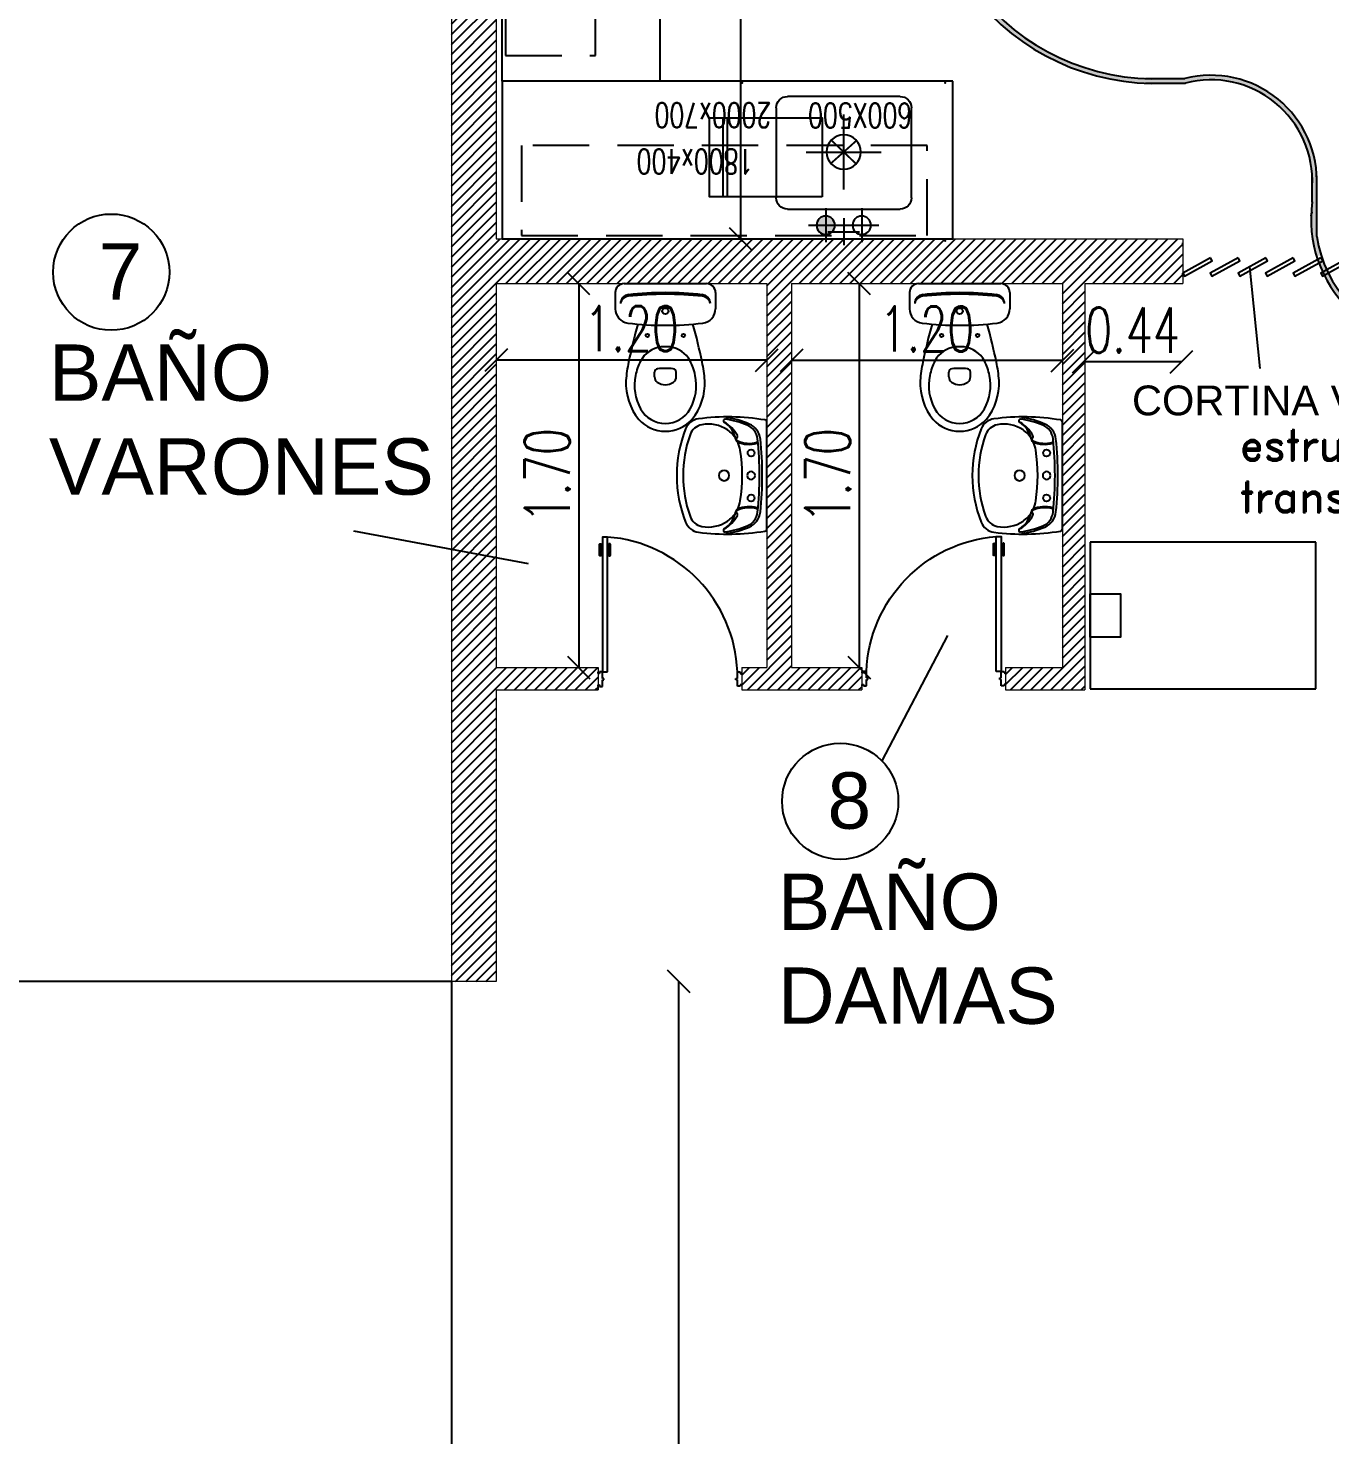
# Model space of a CAD drawing. Header units: millimetres. Extents: x 2448 to 2576, y 1154 to 1321.
# Drawn here: x 2497.49 to 2503.26, y 1214.21 to 1220.45 of the extents above; entities that cross this region are included whole.
import ezdxf

# ---------------------------------------------------------------- set-up
doc = ezdxf.new("R2010")
doc.units = ezdxf.units.MM
for name, pattern in [('ACAD_ISO02W100', [15, 12, -3]), ('HIDDEN', [0.375, 0.25, -0.125]), ('X-REF T19$0$ACAD_ISO02W100', [15, 12, -3])]:
    doc.linetypes.add(name, pattern=pattern)
for name, color, linetype in [('0-ACERO EQUIPOS GASTRONOMIA', 1, 'Continuous'), ('A-CARPINTERIA METALICA', 20, 'Continuous'), ('COTAS', 7, 'Continuous'), ('E-GENERAL', 8, 'Continuous'), ('E-MOBILIARIO', 1, 'Continuous'), ('E_EQUIPAMIENTO', 1, 'Continuous'), ('E_INOXIDABLE', 81, 'Continuous'), ('INO-AGUA', 151, 'Continuous'), ('INO-DESAGUES', 161, 'Continuous'), ('INOXI', 1, 'Continuous'), ('X-REF T19$0$A-CARPINTERIA METALICA', 1, 'Continuous'), ('X-REF T19$0$A-CORDONES', 1, 'Continuous'), ('X-REF T19$0$A-HATCH', 8, 'Continuous'), ('X-REF T19$0$A-MAMPOSTERIA', 5, 'Continuous'), ('X-REF T19$0$E-GENERAL', 8, 'Continuous')]:
    doc.layers.add(name, color=color, linetype=linetype)
doc.styles.add('Arial', font='arial.ttf', dxfattribs={"height": 0.25})
doc.styles.add('COTAS', font='ROMANS.shx', dxfattribs={"width": 0.7})
doc.styles.add('ROMAND', font='romand', dxfattribs={"height": 0.15})
doc.styles.add('ROMANS', font='ROMANS')
doc.dimstyles.new('COTA-I-N-2-85', dxfattribs={"dimscale": 0, "dimtxt": 0.2, "dimasz": 0.1, "dimexe": 0, "dimexo": 0, "dimgap": 0.04, "dimtad": 1, "dimzin": 1, "dimdsep": 46, "dimtxsty": 'COTAS', "dimblk": 'OBLIQUE', "dimcen": 0.1, "dimse1": 1, "dimse2": 1, "dimclrd": 256, "dimclre": 256, "dimclrt": 256, "dimadec": 0, "dimazin": 0, "dimtfac": 1, "dimtmove": 1, "dimatfit": 3, "dimldrblk": 'OBLIQUE', "dimfxl": 1, "dimtvp": -0.8, "dimtolj": 1, "dimtzin": 0, "dimarcsym": 0})

# ---------------------------------------------------------------- blocks, each defined once
blk = doc.blocks.new('2SAINVI1')
at = {"color": 0, "linetype": 'ByBlock'}
for p, q in [((0.04, 0.2225), (0.1116, 0.2225)), ((0, -0.1825), (0, 0.1825)), ((0.413, 0.048), (0.3929, 0.048)), ((0.413, -0.048), (0.3929, -0.048)), ((0.04, -0.2225), (0.1116, -0.2225))]:
    blk.add_line(p, q, dxfattribs=at)
for centre, radius in [((0.23, 0.08), 0.0075), ((0.122, 0), 0.0135), ((0.122, 0), 0.0135), ((0.23, -0.08), 0.0075)]:
    blk.add_circle(centre, radius, dxfattribs=at)
for centre, radius, start, end in [((0.04, 0.1825), 0.04, 90, 180), ((0.0887, 0.1595), 0.04, 90, 173.72811), ((0.0959, 0.1601), 0.04, 100.24284, 173.78586), ((0.1116, 0.1585), 0.064, 6.79305, 90), ((1.54, 0), 1.5, 173.72811, 186.27189), ((1.54, 0), 1.493, 173.67552, 186.33055), ((-1.219, 0), 1.404, 353.20695, 6.79305), ((0.8496, -2.2862), 2.5, 101.57439, 105.54399), ((0.4578, -0.1123), 0.25, 101.61952, 117.40268), ((0.4757, -0.4232), 0.6, 94.3794, 102.29067), ((0.451, -0.079), 0.216, 60.88385, 101.61952), ((0.4404, -0.0848), 0.26, 51.28687, 92.30283), ((0.396, 0.007), 0.1156, 117.40268, 173.75809), ((0.495, 0), 0.1256, 299.11615, 60.88385), ((0.495, 0), 0.16, 312.43623, 47.56377), ((0.46, 0), 0.18, 173.75809, 186.24191), ((0.676, 0), 0.3, 173.35084, 186.64916), ((0.3929, 0.033), 0.015, 90, 173.35084), ((0.413, 0.018), 0.03, 36.8699, 90), ((0.389, 0), 0.06, 323.1301, 36.8699), ((0.396, -0.007), 0.1156, 186.24191, 242.59732), ((0.3929, -0.033), 0.015, 186.64916, 270), ((0.413, -0.018), 0.03, 270, 323.1301), ((0.8496, 2.2862), 2.5, 254.45601, 258.42561), ((0.4578, 0.1123), 0.25, 242.59732, 258.38048), ((0.451, 0.079), 0.216, 258.38048, 299.11615), ((0.4404, 0.0848), 0.26, 267.69717, 308.71313), ((0.04, -0.1825), 0.04, 180, 270), ((0.0887, -0.1595), 0.04, 186.27189, 270), ((0.0959, -0.1601), 0.04, 186.21414, 259.75716), ((0.1116, -0.1585), 0.064, 270, 353.20695), ((0.4757, 0.4232), 0.6, 257.70933, 265.6206)]:
    blk.add_arc(centre, radius, start, end, dxfattribs=at)
blk = doc.blocks.new('2SALAVI2')
at = {"color": 0}
blk.add_line((0.2366, 0), (-0.2366, 0), dxfattribs=at)
for centre in [(-0.1, -0.07), (0.1, -0.07)]:
    blk.add_circle(centre, 0.0152, dxfattribs=at)
for centre, radius, start, end in [((-0.2366, -0.01), 0.01, 90, 170.54261), ((0.2366, -0.01), 0.01, 9.45739, 90), ((0.7385, -0.1724), 0.9985, 170.54261, 187.56718), ((-0.1532, -0.1102), 0.0819, 95.92004, 156.92771), ((-0.1549, -0.1153), 0.0743, 96.00451, 157.83109), ((0, -1.5876), 1.5548, 83.99549, 96.00451), ((0, -1.5876), 1.5672, 84.07995, 95.92005), ((-0.2649, -0.0792), 0.1222, 335.78345, 16.75277), ((-0.1527, -0.0454), 0.005, 16.75278, 95.65272), ((-0.2649, -0.0792), 0.1267, 335.80136, 16.33757), ((-0.1481, -0.0449), 0.005, 16.33758, 95.48461), ((0, -0.07), 0.0175, 90, 270), ((0, -0.07), 0.0175, 270, 90), ((0.2649, -0.0792), 0.1267, 163.66243, 204.19864), ((0.2649, -0.0792), 0.1222, 163.24723, 204.21655), ((0.1481, -0.0449), 0.005, 84.51539, 163.66242), ((0.1527, -0.0454), 0.005, 84.34728, 163.24722), ((0.1532, -0.1102), 0.0819, 23.07229, 84.07996), ((0.1549, -0.1153), 0.0743, 22.16891, 83.99549), ((-0.7385, -0.1724), 0.9985, 352.43282, 9.45739), ((0.1574, -0.2425), 0.4195, 156.92771, 171.62691), ((0.1573, -0.2425), 0.4114, 157.83109, 172.01686), ((-0.0922, -0.2499), 0.1333, 98.67979, 115.0039), ((0, -0.8536), 0.7439, 81.32021, 98.67979), ((0.0922, -0.2499), 0.1333, 64.9961, 81.32021), ((-0.1573, -0.2425), 0.4114, 7.98314, 22.16891), ((-0.1574, -0.2425), 0.4195, 8.37309, 23.07229), ((-0.2432, -0.1863), 0.007, 172.01685, 330.70146), ((-0.105, -0.2639), 0.1515, 118.58524, 150.70145), ((-0.1329, -0.2594), 0.1254, 102.80554, 145.90055), ((-0.0783, -0.2594), 0.1501, 145.68177, 191.32915), ((-0.0922, -0.2499), 0.1333, 121.78798, 145.68177), ((-0.1736, -0.1379), 0.00802, 36.8339, 118.58524), ((-0.1589, -0.1268), 0.0104, 216.8339, 335.80136), ((-0.1523, -0.1298), 0.00124, 155.78344, 0), ((0, -0.19), 0.023, 90, 270), ((0, -0.19), 0.023, 270, 90), ((0.1589, -0.1268), 0.0104, 204.19864, 323.1661), ((0.1523, -0.1298), 0.00124, 180, 24.21656), ((0.1329, -0.2594), 0.1254, 34.09945, 77.19446), ((0.0922, -0.2499), 0.1333, 34.31823, 58.21202), ((0.1736, -0.1379), 0.00802, 61.41476, 143.1661), ((0.105, -0.2639), 0.1515, 29.29855, 61.41476), ((0.0783, -0.2594), 0.1501, 348.67085, 34.31823), ((0.2432, -0.1863), 0.007, 209.29854, 7.98315), ((-0.1807, -0.2945), 0.0712, 187.56718, 248.52918), ((-0.1571, -0.2752), 0.0697, 191.32915, 250.36219), ((0.1571, -0.2752), 0.0697, 289.63781, 348.67085), ((0.1807, -0.2945), 0.0712, 291.47082, 352.43282), ((0, 0.1649), 0.5649, 248.52918, 291.47082), ((0, 0.1649), 0.537, 250.36219, 289.63781)]:
    blk.add_arc(centre, radius, start, end, dxfattribs=at)
blk = doc.blocks.new('A$C4B861E8C')
at = {"rotation": 180}
blk.add_blockref('2SALAVI2', (0.2599, 0), dxfattribs=at)
blk = doc.blocks.new('_Oblique')
at = {"color": 0, "linetype": 'ByBlock', "lineweight": -2}
blk.add_line((-0.5, -0.5), (0.5, 0.5), dxfattribs=at)
blk = doc.blocks.new('*D68')
at = {"layer": 'COTAS', "linetype": 'ACAD_ISO02W100', "lineweight": -2, "transparency": 16777216}
blk.add_line((2500.6477, 1223.3673), (2500.6477, 1219.5195), dxfattribs=at)
at = {"layer": 'DEFPOINTS', "color": 0, "linetype": 'ACAD_ISO02W100', "transparency": 16777216}
for p in [(2500.5194, 1223.3673), (2500.4337, 1219.5195), (2500.6477, 1219.5195)]:
    blk.add_point(p, dxfattribs=at)
at = {"layer": 'COTAS', "linetype": 'ACAD_ISO02W100', "lineweight": -2, "transparency": 16777216, "xscale": 0.1, "yscale": 0.1, "zscale": 0.1}
for p, rotation in [((2500.6477, 1223.3673), 90), ((2500.6477, 1219.5195), 270)]:
    blk.add_blockref('_Oblique', p, dxfattribs=dict(at, rotation=rotation))
at = {"layer": 'COTAS', "linetype": 'ACAD_ISO02W100', "transparency": 16777216, "insert": (2500.5077, 1221.4434), "char_height": 0.2, "attachment_point": 5, "rotation": 90, "style": 'COTAS'}
blk.add_mtext('\\A1;3.85', dxfattribs=at)
blk = doc.blocks.new('*D70')
at = {"layer": 'COTAS', "linetype": 'ACAD_ISO02W100', "lineweight": -2, "transparency": 16777216}
blk.add_line((2502.0762, 1218.9795), (2500.8742, 1218.9795), dxfattribs=at)
at = {"layer": 'DEFPOINTS', "color": 0, "linetype": 'ACAD_ISO02W100', "transparency": 16777216}
for p in [(2500.8742, 1219.3209), (2502.0762, 1219.3209), (2500.8742, 1218.9795)]:
    blk.add_point(p, dxfattribs=at)
at = {"layer": 'COTAS', "linetype": 'ACAD_ISO02W100', "lineweight": -2, "transparency": 16777216, "xscale": 0.1, "yscale": 0.1, "zscale": 0.1, "rotation": 180}
blk.add_blockref('_Oblique', (2500.8742, 1218.9795), dxfattribs=at)
at = {"layer": 'COTAS', "linetype": 'ACAD_ISO02W100', "lineweight": -2, "transparency": 16777216, "xscale": 0.1, "yscale": 0.1, "zscale": 0.1}
blk.add_blockref('_Oblique', (2502.0762, 1218.9795), dxfattribs=at)
at = {"layer": 'COTAS', "linetype": 'ACAD_ISO02W100', "transparency": 16777216, "insert": (2501.4752, 1219.1195), "char_height": 0.2, "attachment_point": 5, "style": 'COTAS'}
blk.add_mtext('\\A1;1.20', dxfattribs=at)
blk = doc.blocks.new('*D71')
at = {"layer": 'COTAS', "linetype": 'ACAD_ISO02W100', "lineweight": -2, "transparency": 16777216}
blk.add_line((2500.7649, 1218.9812), (2499.5641, 1218.9812), dxfattribs=at)
at = {"layer": 'DEFPOINTS', "color": 0, "linetype": 'ACAD_ISO02W100', "transparency": 16777216}
for p in [(2499.5641, 1219.3209), (2500.7649, 1219.3209), (2499.5641, 1218.9812)]:
    blk.add_point(p, dxfattribs=at)
at = {"layer": 'COTAS', "linetype": 'ACAD_ISO02W100', "lineweight": -2, "transparency": 16777216, "xscale": 0.1, "yscale": 0.1, "zscale": 0.1, "rotation": 180}
blk.add_blockref('_Oblique', (2499.5641, 1218.9812), dxfattribs=at)
at = {"layer": 'COTAS', "linetype": 'ACAD_ISO02W100', "lineweight": -2, "transparency": 16777216, "xscale": 0.1, "yscale": 0.1, "zscale": 0.1}
blk.add_blockref('_Oblique', (2500.7649, 1218.9812), dxfattribs=at)
at = {"layer": 'COTAS', "linetype": 'ACAD_ISO02W100', "transparency": 16777216, "insert": (2500.1645, 1219.1212), "char_height": 0.2, "attachment_point": 5, "style": 'COTAS'}
blk.add_mtext('\\A1;1.20', dxfattribs=at)
blk = doc.blocks.new('*D77')
at = {"linetype": 'ACAD_ISO02W100', "lineweight": -2, "transparency": 16777216}
blk.add_line((2500.3738, 1210.6607), (2500.3738, 1216.2243), dxfattribs=at)
at = {"layer": 'DEFPOINTS', "color": 0, "linetype": 'ACAD_ISO02W100', "transparency": 16777216}
for p in [(2499.4648, 1216.2243), (2500.3738, 1216.2243), (2499.4648, 1210.6607)]:
    blk.add_point(p, dxfattribs=at)
at = {"linetype": 'ACAD_ISO02W100', "lineweight": -2, "transparency": 16777216, "xscale": 0.1, "yscale": 0.1, "zscale": 0.1}
for p, rotation in [((2500.3738, 1216.2243), 90), ((2500.3738, 1210.6607), 270)]:
    blk.add_blockref('_Oblique', p, dxfattribs=dict(at, rotation=rotation))
at = {"linetype": 'ACAD_ISO02W100', "transparency": 16777216, "insert": (2500.2338, 1213.4425), "char_height": 0.2, "attachment_point": 5, "rotation": 90, "style": 'COTAS'}
blk.add_mtext('\\A1;5.56', dxfattribs=at)
blk = doc.blocks.new('puerta 1m')
at = {"layer": 'A-CARPINTERIA METALICA'}
for p, q in [((-0.0901, 1.0001), (-0.1001, 1.0001)), ((-0.1001, 0.9701), (-0.1001, 0.9901)), ((-0.1001, 0.9901), (-0.0901, 0.9901)), ((-0.0901, 0.9901), (-0.0901, 1.0001)), ((-0.0001, 1.0001), (-0.0101, 1.0001)), ((-0.0101, 1.0001), (-0.0101, 0.9901)), ((-0.0101, 0.9901), (-0.0001, 0.9901)), ((-0.0001, 0.9901), (-0.0001, 0.9701)), ((-0.0551, 0.9701), (-0.1001, 0.9701)), ((-0.0551, 0.9601), (-0.0551, 0.9701)), ((-0.0451, 0.9601), (-0.0551, 0.9601)), ((-0.0001, 0.9701), (-0.0451, 0.9701)), ((-0.0451, 0.9701), (-0.0451, 0.9601)), ((-0.9824, 0.0647), (-0.9824, 0.0745)), ((-0.9823, 0.03), (-0.9823, 0.0202)), ((-0.9682, 0.0647), (-0.9682, 0.0745)), ((-0.9682, 0.03), (-0.9682, 0.0202)), ((-0.055, 0.03), (-0.1, 0.03)), ((-0.1, 0.03), (-0.1, 0.01)), ((-0.1, 0.01), (-0.09, 0.01)), ((-0.09, 0.01), (-0.09, 0)), ((-0.045, 0.04), (-0.055, 0.04)), ((-0.055, 0.04), (-0.055, 0.03)), ((-0.045, 0.03), (-0.045, 0.04)), ((0, 0.03), (-0.045, 0.03)), ((-0.01, 0), (-0.01, 0.01)), ((-0.01, 0.01), (0, 0.01)), ((0, 0), (-0.01, 0)), ((0, 0.01), (0, 0.03)), ((-0.09, 0), (-0.1, 0))]:
    blk.add_line(p, q, dxfattribs=at)
blk.add_lwpolyline([(-0.1, 0.0647), (-1.0401, 0.0647), (-1.0401, 0.03), (-0.1, 0.03)], close=True, dxfattribs=at)
for points in [[(-0.9932, 0.0816), (-0.9932, 0.078, 0.414214), (-0.9896, 0.0745), (-0.9117, 0.0745, 0.414214), (-0.9081, 0.078), (-0.9081, 0.0816, 0.414214), (-0.9117, 0.0851), (-0.9896, 0.0851, 0.414214)], [(-0.9932, 0.0131), (-0.9932, 0.0167, -0.414214), (-0.9896, 0.0202), (-0.9117, 0.0202, -0.414214), (-0.9081, 0.0167), (-0.9081, 0.0131, -0.414214), (-0.9117, 0.0096), (-0.9896, 0.0096, -0.414214)]]:
    blk.add_lwpolyline(points, format="xyb", close=True, dxfattribs=at)
blk.add_arc((-0.0612, -0.0111), 0.9819, 92.26844, 175.5235, dxfattribs=at)
blk = doc.blocks.new('*D79')
at = {"layer": 'COTAS', "linetype": 'ACAD_ISO02W100', "lineweight": -2, "transparency": 16777216}
blk.add_line((2499.9299, 1219.3209), (2499.9299, 1217.618), dxfattribs=at)
at = {"layer": 'DEFPOINTS', "color": 0, "linetype": 'ACAD_ISO02W100', "transparency": 16777216}
for p in [(2499.5641, 1219.3209), (2499.5641, 1217.618), (2499.9299, 1217.618)]:
    blk.add_point(p, dxfattribs=at)
at = {"layer": 'COTAS', "linetype": 'ACAD_ISO02W100', "lineweight": -2, "transparency": 16777216, "xscale": 0.1, "yscale": 0.1, "zscale": 0.1}
for p, rotation in [((2499.9299, 1219.3209), 90), ((2499.9299, 1217.618), 270)]:
    blk.add_blockref('_Oblique', p, dxfattribs=dict(at, rotation=rotation))
at = {"layer": 'COTAS', "linetype": 'ACAD_ISO02W100', "transparency": 16777216, "insert": (2499.7899, 1218.4695), "char_height": 0.2, "attachment_point": 5, "rotation": 90, "style": 'COTAS'}
blk.add_mtext('\\A1;1.70', dxfattribs=at)
blk = doc.blocks.new('*D80')
at = {"layer": 'COTAS', "linetype": 'ACAD_ISO02W100', "lineweight": -2, "transparency": 16777216}
blk.add_line((2501.1745, 1219.3209), (2501.1745, 1217.618), dxfattribs=at)
at = {"layer": 'DEFPOINTS', "color": 0, "linetype": 'ACAD_ISO02W100', "transparency": 16777216}
for p in [(2500.8742, 1219.3209), (2500.8742, 1217.618), (2501.1745, 1217.618)]:
    blk.add_point(p, dxfattribs=at)
at = {"layer": 'COTAS', "linetype": 'ACAD_ISO02W100', "lineweight": -2, "transparency": 16777216, "xscale": 0.1, "yscale": 0.1, "zscale": 0.1}
for p, rotation in [((2501.1745, 1219.3209), 90), ((2501.1745, 1217.618), 270)]:
    blk.add_blockref('_Oblique', p, dxfattribs=dict(at, rotation=rotation))
at = {"layer": 'COTAS', "linetype": 'ACAD_ISO02W100', "transparency": 16777216, "insert": (2501.0345, 1218.4695), "char_height": 0.2, "attachment_point": 5, "rotation": 90, "style": 'COTAS'}
blk.add_mtext('\\A1;1.70', dxfattribs=at)
blk = doc.blocks.new('*D81')
at = {"layer": 'COTAS', "linetype": 'ACAD_ISO02W100', "lineweight": -2, "transparency": 16777216}
blk.add_line((2502.6049, 1218.9743), (2502.1697, 1218.9743), dxfattribs=at)
at = {"layer": 'DEFPOINTS', "color": 0, "linetype": 'ACAD_ISO02W100', "transparency": 16777216}
for p in [(2502.1697, 1219.411), (2502.6049, 1219.4117), (2502.1697, 1218.9743)]:
    blk.add_point(p, dxfattribs=at)
at = {"layer": 'COTAS', "linetype": 'ACAD_ISO02W100', "lineweight": -2, "transparency": 16777216, "xscale": 0.1, "yscale": 0.1, "zscale": 0.1, "rotation": 180}
blk.add_blockref('_Oblique', (2502.1697, 1218.9743), dxfattribs=at)
at = {"layer": 'COTAS', "linetype": 'ACAD_ISO02W100', "lineweight": -2, "transparency": 16777216, "xscale": 0.1, "yscale": 0.1, "zscale": 0.1}
blk.add_blockref('_Oblique', (2502.6049, 1218.9743), dxfattribs=at)
at = {"layer": 'COTAS', "linetype": 'ACAD_ISO02W100', "transparency": 16777216, "insert": (2502.3873, 1219.1143), "char_height": 0.2, "attachment_point": 5, "style": 'COTAS'}
blk.add_mtext('\\A1;0.44', dxfattribs=at)
blk = doc.blocks.new('X-REF T19$0$puerta 1m')
at = {"layer": 'X-REF T19$0$A-CARPINTERIA METALICA'}
for p, q in [((-0.0901, 1.0001), (-0.1001, 1.0001)), ((-0.1001, 0.9701), (-0.1001, 0.9901)), ((-0.1001, 0.9901), (-0.0901, 0.9901)), ((-0.0901, 0.9901), (-0.0901, 1.0001)), ((-0.0001, 1.0001), (-0.0101, 1.0001)), ((-0.0101, 1.0001), (-0.0101, 0.9901)), ((-0.0101, 0.9901), (-0.0001, 0.9901)), ((-0.0001, 0.9901), (-0.0001, 0.9701)), ((-0.0551, 0.9701), (-0.1001, 0.9701)), ((-0.0551, 0.9601), (-0.0551, 0.9701)), ((-0.0451, 0.9601), (-0.0551, 0.9601)), ((-0.0001, 0.9701), (-0.0451, 0.9701)), ((-0.0451, 0.9701), (-0.0451, 0.9601)), ((-0.9824, 0.0647), (-0.9824, 0.0745)), ((-0.9823, 0.03), (-0.9823, 0.0202)), ((-0.9682, 0.0647), (-0.9682, 0.0745)), ((-0.9682, 0.03), (-0.9682, 0.0202)), ((-0.055, 0.03), (-0.1, 0.03)), ((-0.1, 0.03), (-0.1, 0.01)), ((-0.1, 0.01), (-0.09, 0.01)), ((-0.09, 0.01), (-0.09, 0)), ((-0.045, 0.04), (-0.055, 0.04)), ((-0.055, 0.04), (-0.055, 0.03)), ((-0.045, 0.03), (-0.045, 0.04)), ((0, 0.03), (-0.045, 0.03)), ((-0.01, 0), (-0.01, 0.01)), ((-0.01, 0.01), (0, 0.01)), ((0, 0), (-0.01, 0)), ((0, 0.01), (0, 0.03)), ((-0.09, 0), (-0.1, 0))]:
    blk.add_line(p, q, dxfattribs=at)
blk.add_lwpolyline([(-0.1, 0.0647), (-1.0401, 0.0647), (-1.0401, 0.03), (-0.1, 0.03)], close=True, dxfattribs=at)
for points in [[(-0.9932, 0.0816), (-0.9932, 0.078, 0.414214), (-0.9896, 0.0745), (-0.9117, 0.0745, 0.414214), (-0.9081, 0.078), (-0.9081, 0.0816, 0.414214), (-0.9117, 0.0851), (-0.9896, 0.0851, 0.414214)], [(-0.9932, 0.0131), (-0.9932, 0.0167, -0.414214), (-0.9896, 0.0202), (-0.9117, 0.0202, -0.414214), (-0.9081, 0.0167), (-0.9081, 0.0131, -0.414214), (-0.9117, 0.0096), (-0.9896, 0.0096, -0.414214)]]:
    blk.add_lwpolyline(points, format="xyb", close=True, dxfattribs=at)
blk.add_arc((-0.0612, -0.0111), 0.9819, 92.26844, 175.5235, dxfattribs=at)
blk = doc.blocks.new('AAFF')
at = {"layer": 'E_INOXIDABLE', "color": 14}
for p, q in [((0, -0.0758), (0, 0.0757)), ((-0.0757, 0), (0.0757, 0))]:
    blk.add_line(p, q, dxfattribs=at)
at = {"layer": 'E_INOXIDABLE'}
blk.add_circle((0, 0), 0.0407, dxfattribs=at)
blk = doc.blocks.new('AACC')
at = {"layer": 'E_INOXIDABLE'}
h = blk.add_hatch(color=256, dxfattribs=at)
h.paths.add_polyline_path([(0, 0.0407), (0, 0), (0.0407, 0, 0.414214)])
h.paths.add_polyline_path([(0, 0.0407, 0.414214), (-0.0408, 0), (0, 0)])
h.paths.add_polyline_path([(0, 0), (-0.0408, 0, 0.414214), (0, -0.0408)])
h.paths.add_polyline_path([(0.0407, 0), (0, 0), (0, -0.0408, 0.414214)])
at = {"layer": 'E_INOXIDABLE', "color": 14}
for p, q in [((0, -0.0758), (0, 0.0757)), ((-0.0758, 0), (0.0757, 0))]:
    blk.add_line(p, q, dxfattribs=at)
at = {"layer": 'E_INOXIDABLE'}
blk.add_circle((0, 0), 0.0407, dxfattribs=at)
blk = doc.blocks.new('AADES')
at = {"layer": 'INO-DESAGUES', "color": 14}
for p, q in [((0, 0.1664), (0, -0.1664)), ((-0.1663, 0), (0.1664, 0))]:
    blk.add_line(p, q, dxfattribs=at)
at = {"layer": 'INO-DESAGUES', "const_width": 0.008}
for points in [[(-0.057, 0.0508), (0.057, -0.0509)], [(0.0552, 0.0528), (-0.0552, -0.0527)]]:
    blk.add_lwpolyline(points, dxfattribs=at)
at = {"layer": 'INO-DESAGUES'}
blk.add_circle((0, 0), 0.0764, dxfattribs=at)
blk = doc.blocks.new('1-600x500')
at = {"color": 40}
for p, q in [((0.2, -0.14), (0.7, -0.14)), ((0.15, -0.59), (0.15, -0.19)), ((0.75, -0.19), (0.75, -0.59)), ((0.7, -0.64), (0.2, -0.64))]:
    blk.add_line(p, q, dxfattribs=at)
for centre, start, end in [((0.2, -0.19), 90, 180), ((0.7, -0.19), 0, 90), ((0.2, -0.59), 180, 270), ((0.7, -0.59), 270, 0)]:
    blk.add_arc(centre, 0.05, start, end, dxfattribs=at)
at = {"color": 8}
for p in [(0, 0), (0.9, 0), (0, -0.7), (0.9, -0.7)]:
    blk.add_point(p, dxfattribs=at)
at = {"layer": 'INO-AGUA', "color": 14}
for p, q in [((0.45, -0.1), (0.45, 0.02)), ((0.38, -0.04), (0.52, -0.04))]:
    blk.add_line(p, q, dxfattribs=at)
at = {"layer": 'INO-AGUA'}
for name, p in [('AACC', (0.37, -0.0685)), ('AAFF', (0.53, -0.0685))]:
    blk.add_blockref(name, p, dxfattribs=at)
at = {"layer": 'INO-DESAGUES'}
blk.add_blockref('AADES', (0.4499, -0.3935), dxfattribs=at)
blk = doc.blocks.new('BALANZA')
at = {"layer": 'E_EQUIPAMIENTO'}
for p, q in [((0, -0.06), (0.35, -0.06)), ((0, -0.08), (0.35, -0.08))]:
    blk.add_line(p, q, dxfattribs=at)
blk.add_lwpolyline([(0, -0.5), (0, 0), (0.35, 0), (0.35, -0.5)], close=True, dxfattribs=at)

msp = doc.modelspace()

# ---------------------------------------------------------------- hatches: boundary and pattern name
at = {"linetype": 'X-REF T19$0$ACAD_ISO02W100'}
h = msp.add_hatch(color=7, dxfattribs=at)
h.dxf.hatch_style = 1
h.paths.add_polyline_path([(2502.8738, 1220.2243, 0.003684), (2502.8628, 1220.2068, -0.346724), (2503.1849, 1219.7526), (2503.1849, 1219.6826, 0.107982), (2503.2031, 1219.4456), (2503.2241, 1219.4456, -0.040671), (2503.2049, 1219.5306), (2503.2049, 1219.7987, 0.315615)])
h.paths.add_polyline_path([(2503.2285, 1219.432), (2503.2074, 1219.432, 0.371417), (2503.8303, 1219.057), (2506.0775, 1219.057, -0.406276), (2506.5161, 1218.6993), (2506.5161, 1216.3173), (2506.5361, 1216.3173), (2506.5361, 1218.7004, 0.35745), (2506.1494, 1219.077), (2503.6443, 1219.077, -0.273618)])
h.paths.add_polyline_path([(2501.5243, 1221.5286), (2501.5243, 1224.0761), (2501.5043, 1224.0761), (2501.5043, 1221.5315, 0.488951), (2502.4439, 1220.2104), (2502.6219, 1220.2104, -0.13644), (2502.8628, 1220.2068, -0.003684), (2502.8738, 1220.2243, 0.138039), (2502.6193, 1220.2304), (2502.5318, 1220.2304, -0.516954)])
at = {"layer": 'X-REF T19$0$A-HATCH'}
h = msp.add_hatch(dxfattribs=at)
h.set_pattern_fill('ANSI31', color=256, scale=0.01, style=0)
h.set_pattern_definition([(45, (2241.705422, 1029.624675), (-0.0224506403, 0.0224506403), [])])
h.paths.add_polyline_path([(2499.5641, 1216.2243), (2499.3655, 1216.2243), (2499.3655, 1221.7917), (2499.5641, 1221.7917), (2499.5641, 1219.5195), (2502.6106, 1219.5193), (2502.611, 1219.3216), (2502.1755, 1219.3209), (2502.1755, 1217.5187), (2501.8242, 1217.5187), (2501.8242, 1217.618), (2502.0762, 1217.618), (2502.0762, 1219.3209), (2500.8742, 1219.3209), (2500.8742, 1217.618), (2501.1857, 1217.618), (2501.1857, 1217.5187), (2500.6536, 1217.5187), (2500.6536, 1217.618), (2500.7649, 1217.618), (2500.7649, 1219.3209), (2499.5641, 1219.3209), (2499.5641, 1217.618), (2500.0156, 1217.618), (2500.0156, 1217.5187), (2499.5641, 1217.5187)])

# ---------------------------------------------------------------- linework, layer by layer
at = {"linetype": 'X-REF T19$0$ACAD_ISO02W100'}
for p, q in [((2502.4443, 1220.2304), (2502.6193, 1220.2304)), ((2502.4443, 1220.2104), (2502.6219, 1220.2104)), ((2503.1849, 1219.6826), (2503.1849, 1219.7982)), ((2503.2049, 1219.5306), (2503.2049, 1219.7987))]:
    msp.add_line(p, q, dxfattribs=at)
for p, q in [((2502.9541, 1218.944), (2502.9073, 1219.3957)), ((2498.93, 1218.2236), (2499.7055, 1218.0799)), ((2501.2758, 1217.2032), (2501.5682, 1217.76))]:
    msp.add_line(p, q)
at = {"color": 8}
for points in [[(2502.7337, 1219.435), (2502.6106, 1219.3668), (2502.6181, 1219.3534), (2502.7411, 1219.4215)], [(2502.8554, 1219.435), (2502.7323, 1219.3668), (2502.7398, 1219.3534), (2502.8628, 1219.4215)], [(2502.9786, 1219.435), (2502.8556, 1219.3668), (2502.863, 1219.3534), (2502.9861, 1219.4215)], [(2503.1003, 1219.435), (2502.9773, 1219.3668), (2502.9848, 1219.3534), (2503.1078, 1219.4215)], [(2503.2236, 1219.435), (2503.1006, 1219.3668), (2503.108, 1219.3534), (2503.2311, 1219.4215)], [(2503.3453, 1219.435), (2503.2223, 1219.3668), (2503.2297, 1219.3534), (2503.3528, 1219.4215)]]:
    msp.add_lwpolyline(points, close=True, dxfattribs=at)
at = {"lineweight": 13}
msp.add_lwpolyline([(2501.8664, 1217.5187), (2501.8664, 1217.5187)], dxfattribs=at)
msp.add_lwpolyline([(2501.8664, 1217.5187), (2501.8664, 1217.5187)], dxfattribs=at)
for centre in [(2497.8558, 1219.3718), (2501.0902, 1217.0242)]:
    msp.add_circle(centre, 0.2579)
at = {"linetype": 'X-REF T19$0$ACAD_ISO02W100'}
for centre, radius, start, end in [((2502.4881, 1221.2365), 1.0271, 163.30879, 272.46582), ((2502.4881, 1221.2365), 1.0071, 163.14267, 272.49019), ((2502.7357, 1219.7754), 0.4697, 357.15735, 104.346), ((2502.7357, 1219.7754), 0.4497, 357.09481, 104.66325), ((2503.7365, 1219.6059), 0.5569, 171.93735, 279.70512), ((2502.7357, 1219.7754), 0.4697, 340.97962, 342.97743), ((2503.7365, 1219.6059), 0.5369, 188.06265, 260.11533)]:
    msp.add_arc(centre, radius, start, end, dxfattribs=at)
at = {"layer": 'E-GENERAL'}
for p, q in [((2503.2001, 1218.1737), (2502.2001, 1218.1737)), ((2502.2001, 1218.1737), (2502.2001, 1217.5237)), ((2503.2001, 1217.5237), (2503.2001, 1218.1737)), ((2502.2001, 1217.5237), (2503.2001, 1217.5237))]:
    msp.add_line(p, q, dxfattribs=at)
msp.add_lwpolyline([(2502.2001, 1217.7525), (2502.2001, 1217.9449), (2502.3342, 1217.9449), (2502.3342, 1217.7525)], close=True, dxfattribs=at)
at = {"layer": 'INOXI'}
for points in [[(2500.2897, 1222.2221), (2500.2897, 1220.2195), (2499.5897, 1220.2195), (2499.5897, 1222.2221)], [(2501.5897, 1220.2195), (2499.5897, 1220.2195), (2499.5897, 1219.5195), (2501.5897, 1219.5195)]]:
    msp.add_lwpolyline(points, close=True, dxfattribs=at)
at = {"layer": 'INOXI', "color": 8, "linetype": 'HIDDEN'}
for points in [[(2500.0045, 1220.3328), (2500.0045, 1222.0195), (2499.6045, 1222.0195), (2499.6045, 1220.3328)], [(2501.4764, 1219.9344), (2499.6764, 1219.9344), (2499.6764, 1219.5344), (2501.4764, 1219.5344)]]:
    msp.add_lwpolyline(points, close=True, dxfattribs=at)
at = {"layer": 'X-REF T19$0$A-CARPINTERIA METALICA'}
for p, q in [((2502.6106, 1219.4868), (2502.6106, 1219.5018)), ((2502.6106, 1219.3518), (2502.6106, 1219.3668))]:
    msp.add_line(p, q, dxfattribs=at)
at = {"layer": 'X-REF T19$0$A-CORDONES', "linetype": 'Continuous'}
for q in [(2494.4208, 1216.2243), (2499.3655, 1210.6607)]:
    msp.add_line((2499.3655, 1216.2243), q, dxfattribs=at)
at = {"layer": 'X-REF T19$0$A-MAMPOSTERIA', "lineweight": 13}
for p, q in [((2499.3655, 1226.0174), (2499.3655, 1216.2243)), ((2499.5641, 1225.8188), (2499.5641, 1219.5195)), ((2499.5641, 1219.5195), (2502.6106, 1219.5195)), ((2502.6106, 1219.5202), (2502.6106, 1219.3216)), ((2499.5641, 1219.3209), (2500.7649, 1219.3209)), ((2499.5641, 1219.3209), (2499.5641, 1217.618)), ((2500.7649, 1219.3209), (2500.7649, 1217.618)), ((2500.8742, 1219.3209), (2502.0762, 1219.3209)), ((2500.8742, 1219.3209), (2500.8742, 1217.618)), ((2502.0762, 1219.3209), (2502.0762, 1217.618)), ((2502.1755, 1219.3209), (2502.6106, 1219.3216)), ((2502.1755, 1219.3209), (2502.1755, 1217.5187)), ((2499.5641, 1217.618), (2500.0156, 1217.618)), ((2500.0156, 1217.618), (2500.0156, 1217.5187)), ((2500.0156, 1217.618), (2500.0156, 1217.5187)), ((2500.6536, 1217.618), (2500.7649, 1217.618)), ((2500.6536, 1217.618), (2500.6536, 1217.5187)), ((2500.8742, 1217.618), (2501.1857, 1217.618)), ((2501.1857, 1217.618), (2501.1857, 1217.5187)), ((2501.8242, 1217.618), (2502.0762, 1217.618)), ((2501.8242, 1217.618), (2501.8242, 1217.5187)), ((2499.5641, 1217.5187), (2499.5641, 1216.2243)), ((2499.5641, 1217.5187), (2500.0156, 1217.5187)), ((2500.6536, 1217.5187), (2501.1857, 1217.5187)), ((2501.8242, 1217.5187), (2502.1755, 1217.5187)), ((2499.5641, 1216.2243), (2499.3655, 1216.2243))]:
    msp.add_line(p, q, dxfattribs=at)
at = {"layer": 'X-REF T19$0$E-GENERAL'}
msp.add_line((2502.2001, 1218.1737), (2502.2001, 1217.5237), dxfattribs=at)
msp.add_lwpolyline([(2502.2001, 1217.7525), (2502.2001, 1217.9449), (2502.3342, 1217.9449), (2502.3342, 1217.7525)], close=True, dxfattribs=at)

# ---------------------------------------------------------------- block references
at = {"layer": '0-ACERO EQUIPOS GASTRONOMIA', "xscale": -1, "rotation": 180}
msp.add_blockref('1-600x500', (2500.6559, 1219.5114), dxfattribs=at)
at = {"layer": 'A-CARPINTERIA METALICA', "extrusion": (0, 0, -1), "yscale": 0.6369644971321122}
for p, xscale, zscale, rotation in [((-2500.0162, 1217.5342), -0.6369644971321122, -0.6369644971321122, 90), ((-2501.8242, 1217.5362), 0.6369644971321122, -0.6369644971319913, 270)]:
    msp.add_blockref('puerta 1m', p, dxfattribs=dict(at, xscale=xscale, zscale=zscale, rotation=rotation))
at = {"layer": 'E-MOBILIARIO'}
for name, p, rotation in [('2SAINVI1', (2500.3145, 1219.3209), 270), ('2SAINVI1', (2501.6202, 1219.3209), 270), ('A$C4B861E8C', (2500.7649, 1218.2096), 90), ('A$C4B861E8C', (2502.0762, 1218.2096), 90)]:
    msp.add_blockref(name, p, dxfattribs=dict(at, rotation=rotation))
at = {"layer": 'E_EQUIPAMIENTO', "rotation": 90}
msp.add_blockref('BALANZA', (2500.5106, 1219.7058), dxfattribs=at)
at = {"layer": 'X-REF T19$0$A-CARPINTERIA METALICA', "extrusion": (0, 0, -1), "yscale": 0.6369644971319913, "zscale": -0.6369644971319913}
for p, xscale, rotation in [((-2500.0162, 1217.5342), -0.6369644971319913, 90), ((-2501.8242, 1217.5362), 0.6369644971319913, 270)]:
    msp.add_blockref('X-REF T19$0$puerta 1m', p, dxfattribs=dict(at, xscale=xscale, rotation=rotation))

# ---------------------------------------------------------------- texts
for s, height, style, p in [('CORTINA VINILICO', 0.132095, 'Arial', (2502.3849, 1218.7367)), ('estructura para ', 0.135303, 'ROMAND', (2502.8643, 1218.5357)), ('transporte carne', 0.135303, 'ROMAND', (2502.8643, 1218.3064))]:
    msp.add_text(s, height=height, dxfattribs=dict(style=style)).set_placement(p)
at = {"linetype": 'ByBlock', "ltscale": 3.05, "char_height": 0.25, "attachment_point": 1, "style": 'Arial'}
for s, width, insert in [('7', 0.847344, (2497.7992, 1219.5001)), ('BAÑO\\PVARONES', 1.894598, (2497.5793, 1219.0512)), ('8', 0.847344, (2501.0335, 1217.1525)), ('BAÑO\\PDAMAS', 1.894598, (2500.8136, 1216.7036))]:
    msp.add_mtext_dynamic_manual_height_columns(s, width=width, gutter_width=1.25, heights=[0], dxfattribs=dict(at, insert=insert))
at = {"layer": 'E_INOXIDABLE', "color": 9, "style": 'ROMANS', "width": 0.7}
for s, p in [('2000x700', (2500.7844, 1220.1233)), ('600X500', (2501.4097, 1220.1218)), ('1800x400', (2500.705, 1219.9177))]:
    msp.add_text(s, height=0.11, rotation=180, dxfattribs=at).set_placement(p)

# ---------------------------------------------------------------- dimensions: what is measured, and where the dimension line sits
at = {"linetype": 'ACAD_ISO02W100'}
dim = msp.add_linear_dim(base=(2500.3738, 1216.2243), p1=(2499.4648, 1210.6607), p2=(2499.4648, 1216.2243), angle=90, dimstyle='COTA-I-N-2-85', override={"dimscale": 1}, dxfattribs=at)
dim.commit()
dim.dimension.update_dxf_attribs({"geometry": '*D77', "text_midpoint": (2500.3738, 1213.4425), "dimtype": 160})
at = {"layer": 'COTAS', "linetype": 'ACAD_ISO02W100'}
for base, p1, p2, picture, middle in [((2500.6477, 1219.5195), (2500.5194, 1223.3673), (2500.4337, 1219.5195), '*D68', (2500.5077, 1221.4434)), ((2499.9299, 1217.618), (2499.5641, 1219.3209), (2499.5641, 1217.618), '*D79', (2499.7899, 1218.4695)), ((2501.1745, 1217.618), (2500.8742, 1219.3209), (2500.8742, 1217.618), '*D80', (2501.0345, 1218.4695))]:
    dim = msp.add_linear_dim(base=base, p1=p1, p2=p2, angle=90, dimstyle='COTA-I-N-2-85', override={"dimscale": 1}, dxfattribs=at)
    dim.commit()
    dim.dimension.update_dxf_attribs({"geometry": picture, "text_midpoint": middle})
dim = msp.add_linear_dim(base=(2502.1697, 1218.9743), p1=(2502.6049, 1219.4117), p2=(2502.1697, 1219.411), dimstyle='COTA-I-N-2-85', override={"dimscale": 1}, dxfattribs=at)
dim.commit()
dim.dimension.update_dxf_attribs({"geometry": '*D81', "text_midpoint": (2502.3873, 1218.9743), "dimtype": 160})
for base, p1, p2, picture, middle in [((2499.5641, 1218.9812), (2500.7649, 1219.3209), (2499.5641, 1219.3209), '*D71', (2500.1645, 1219.1212)), ((2500.8742, 1218.9795), (2502.0762, 1219.3209), (2500.8742, 1219.3209), '*D70', (2501.4752, 1219.1195))]:
    dim = msp.add_linear_dim(base=base, p1=p1, p2=p2, dimstyle='COTA-I-N-2-85', override={"dimscale": 1}, dxfattribs=at)
    dim.commit()
    dim.dimension.update_dxf_attribs({"geometry": picture, "text_midpoint": middle})

doc.saveas('drawing.dxf')
